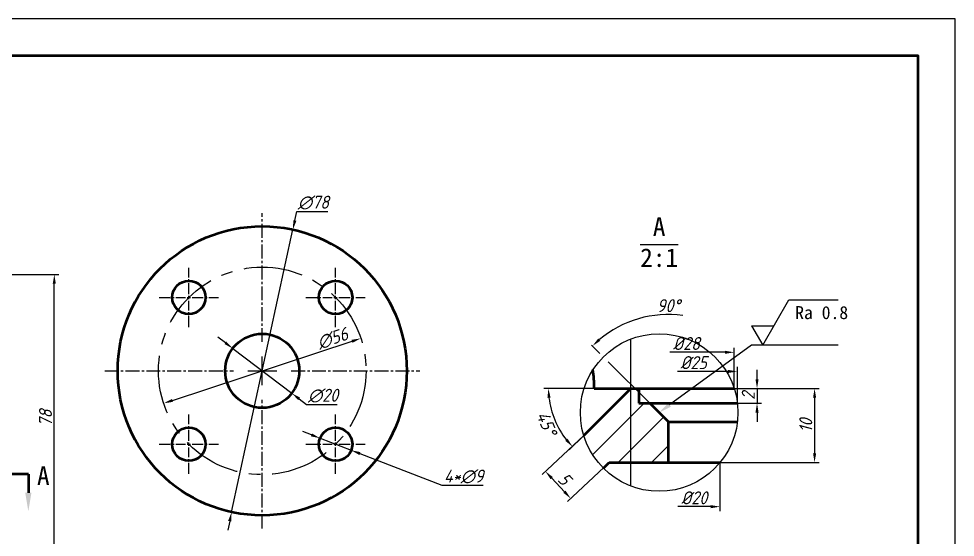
# Model space of a CAD drawing. Header units: millimetres. Extents: x 0 to 420, y 0 to 297.
# Drawn here: x 167.4 to 420, y 157.1 to 297 of the extents above; entities that cross this region are included whole.
import ezdxf

# ---------------------------------------------------------------- set-up
doc = ezdxf.new("R2010")
doc.units = ezdxf.units.MM
for name, pattern in [('AM_ISO08W050', [18, 12, -1.5, 3, -1.5]), ('Amconstr', [9999, 9999, 0]), ('CENTER', [50.8, 31.75, -6.35, 6.35, -6.35]), ('CENTER2', [1.125, 0.75, -0.125, 0.125, -0.125])]:
    doc.linetypes.add(name, pattern=pattern)
for name, color, linetype, lineweight in [('AM_10', 7, 'AM_ISO08W050', 50), ('AM_4', 3, 'Continuous', 25), ('AM_5', 3, 'Continuous', 25), ('AM_CL', 1, 'Amconstr', 25), ('粗实线', 7, 'Continuous', 50)]:
    doc.layers.add(name, color=color, linetype=linetype, lineweight=lineweight)
doc.layers.add('标注', color=3, linetype='CENTER')
doc.layers.add('点划线', color=3, linetype='CENTER')
doc.styles.add('数字', font='isocp.shx', dxfattribs={"oblique": 15})
doc.dimstyles.new('GB-test$0', dxfattribs={"dimtxt": 3.5, "dimasz": 2.5, "dimexe": 1.25, "dimexo": 0, "dimtad": 1, "dimdsep": 46, "dimtxsty": '数字', "dimcen": 2.5, "dimadec": 0, "dimazin": 0, "dimtfac": 1, "dimtmove": 0, "dimatfit": 3, "dimfxl": 1, "dimarcsym": 0})
doc.dimstyles.new('GB-test$2', dxfattribs={"dimtxt": 3.5, "dimasz": 2.5, "dimexe": 1.25, "dimexo": 0, "dimtad": 2, "dimdsep": 46, "dimtxsty": '数字', "dimcen": 2.5, "dimadec": 0, "dimazin": 0, "dimtfac": 1, "dimtmove": 0, "dimatfit": 3, "dimfxl": 1, "dimarcsym": 0})
doc.dimstyles.new('GB-test$3', dxfattribs={"dimtxt": 3.5, "dimasz": 2.5, "dimexe": 1.25, "dimexo": 0, "dimtad": 1, "dimtoh": 1, "dimdsep": 46, "dimtxsty": '数字', "dimcen": 2.5, "dimadec": 0, "dimazin": 0, "dimtfac": 1, "dimtmove": 0, "dimatfit": 0, "dimfxl": 1, "dimarcsym": 0})
doc.dimstyles.new('GB-test一半隐藏$0', dxfattribs={"dimtxt": 3.5, "dimasz": 2.5, "dimexe": 1.25, "dimexo": 0, "dimtad": 1, "dimdsep": 46, "dimtxsty": '数字', "dimcen": 2.5, "dimse1": 1, "dimsd1": 1, "dimadec": 0, "dimazin": 0, "dimtfac": 1, "dimtmove": 0, "dimatfit": 3, "dimfxl": 1, "dimarcsym": 0})
doc.dimstyles.new('GB-test一半隐藏$2', dxfattribs={"dimtxt": 3.5, "dimasz": 2.5, "dimexe": 1.25, "dimexo": 0, "dimtad": 1, "dimdsep": 46, "dimtxsty": '数字', "dimcen": 2.5, "dimse1": 1, "dimsd1": 1, "dimadec": 0, "dimazin": 0, "dimtfac": 1, "dimtmove": 0, "dimatfit": 3, "dimfxl": 1, "dimarcsym": 0})

# ---------------------------------------------------------------- blocks, each defined once
blk = doc.blocks.new('*U24')
at = {"layer": '点划线', "color": 0, "linetype": 'CENTER2', "ltscale": 4, "transparency": 16777216}
for p, q in [((0, 0.9), (0, 8)), ((-8, 0), (-0.9, 0)), ((0.9, 0), (8, 0)), ((0, -8), (0, -0.9))]:
    blk.add_line(p, q, dxfattribs=at)
at = {"layer": '点划线', "color": 0, "linetype": 'Continuous', "ltscale": 4, "transparency": 16777216}
for p, q in [((-0.45, 0), (0.45, 0)), ((0, -0.45), (0, 0.45))]:
    blk.add_line(p, q, dxfattribs=at)
blk = doc.blocks.new('*U25')
at = {"layer": '点划线', "color": 0, "linetype": 'CENTER2', "ltscale": 4, "transparency": 16777216}
for p, q in [((0, 0.9), (0, 8)), ((-8, 0), (-0.9, 0)), ((0.9, 0), (8, 0)), ((0, -8), (0, -0.9))]:
    blk.add_line(p, q, dxfattribs=at)
at = {"layer": '点划线', "color": 0, "linetype": 'Continuous', "ltscale": 4, "transparency": 16777216}
for p, q in [((-0.45, 0), (0.45, 0)), ((0, -0.45), (0, 0.45))]:
    blk.add_line(p, q, dxfattribs=at)
blk = doc.blocks.new('*U26')
at = {"layer": '点划线', "color": 0, "linetype": 'CENTER2', "ltscale": 4, "transparency": 16777216}
for p, q in [((0, 0.9), (0, 8)), ((-8, 0), (-0.9, 0)), ((0.9, 0), (8, 0)), ((0, -8), (0, -0.9))]:
    blk.add_line(p, q, dxfattribs=at)
at = {"layer": '点划线', "color": 0, "linetype": 'Continuous', "ltscale": 4, "transparency": 16777216}
for p, q in [((-0.45, 0), (0.45, 0)), ((0, -0.45), (0, 0.45))]:
    blk.add_line(p, q, dxfattribs=at)
blk = doc.blocks.new('*U27')
at = {"layer": '点划线', "color": 0, "linetype": 'CENTER2', "ltscale": 4, "transparency": 16777216}
for p, q in [((0, 0.9), (0, 8)), ((-8, 0), (-0.9, 0)), ((0.9, 0), (8, 0)), ((0, -8), (0, -0.9))]:
    blk.add_line(p, q, dxfattribs=at)
at = {"layer": '点划线', "color": 0, "linetype": 'Continuous', "ltscale": 4, "transparency": 16777216}
for p, q in [((-0.45, 0), (0.45, 0)), ((0, -0.45), (0, 0.45))]:
    blk.add_line(p, q, dxfattribs=at)
blk = doc.blocks.new('*U28')
at = {"layer": '点划线', "color": 0, "linetype": 'CENTER2', "ltscale": 5, "transparency": 16777216}
for p, q in [((0, 7.8), (0, 42.5)), ((-42.5, 0), (-7.8, 0)), ((7.8, 0), (42.5, 0)), ((0, -42.5), (0, -7.8))]:
    blk.add_line(p, q, dxfattribs=at)
at = {"layer": '点划线', "color": 0, "linetype": 'Continuous', "ltscale": 5, "transparency": 16777216}
for p, q in [((0, -3.9), (0, 3.9)), ((-3.9, 0), (3.9, 0))]:
    blk.add_line(p, q, dxfattribs=at)
blk = doc.blocks.new('*D34')
at = {"layer": 'AM_5', "color": 0, "lineweight": -2, "transparency": 16777216}
for p, q in [((134.5, 228), (178.2, 228)), ((176.95, 153), (176.95, 225.5)), ((154, 150.5), (178.2, 150.5))]:
    blk.add_line(p, q, dxfattribs=at)
at = {"layer": 'AM_5', "color": 0, "transparency": 16777216}
for points in [[(176.53, 225.5), (177.37, 225.5), (176.95, 228)], [(176.53, 153), (177.37, 153), (176.95, 150.5)]]:
    blk.add_solid(points, dxfattribs=at)
at = {"layer": 'Defpoints', "color": 0, "transparency": 16777216}
for p in [(134.5, 228), (176.95, 228), (154, 150.5)]:
    blk.add_point(p, dxfattribs=at)
at = {"layer": 'AM_5', "color": 0, "transparency": 16777216, "insert": (174.58, 189.25), "char_height": 3.5, "attachment_point": 5, "rotation": 90, "style": '数字'}
blk.add_mtext('78', dxfattribs=at)
blk = doc.blocks.new('*D58')
at = {"layer": 'AM_5', "color": 0, "lineweight": -2, "transparency": 16777216}
for p, q in [((360.35, 197.25), (360.35, 208.25)), ((357.85, 207), (343.01, 207))]:
    blk.add_line(p, q, dxfattribs=at)
at = {"layer": 'AM_5', "color": 0, "transparency": 16777216}
blk.add_solid([(357.85, 207.42), (357.85, 206.59), (360.35, 207)], dxfattribs=at)
at = {"layer": 'Defpoints', "color": 0, "transparency": 16777216}
for p in [(360.35, 207), (334.62, 197.25), (360.35, 197.25)]:
    blk.add_point(p, dxfattribs=at)
at = {"layer": 'AM_5', "color": 0, "transparency": 16777216, "insert": (347.49, 209.38), "char_height": 3.5, "attachment_point": 5, "style": '数字'}
blk.add_mtext('%%C28', dxfattribs=at)
blk = doc.blocks.new('*D59')
at = {"layer": 'AM_5', "color": 0, "lineweight": -2, "transparency": 16777216}
for p, q in [((361.22, 193.25), (361.22, 203.09)), ((358.72, 201.84), (345.03, 201.84))]:
    blk.add_line(p, q, dxfattribs=at)
at = {"layer": 'AM_5', "color": 0, "transparency": 16777216}
blk.add_solid([(358.72, 202.26), (358.72, 201.43), (361.22, 201.84)], dxfattribs=at)
at = {"layer": 'Defpoints', "color": 0, "transparency": 16777216}
for p in [(361.22, 201.84), (337.62, 193.25), (361.22, 193.25)]:
    blk.add_point(p, dxfattribs=at)
at = {"layer": 'AM_5', "color": 0, "transparency": 16777216, "insert": (349.42, 204.22), "char_height": 3.5, "attachment_point": 5, "style": '数字'}
blk.add_mtext('%%C25', dxfattribs=at)
blk = doc.blocks.new('*D60')
at = {"layer": 'AM_5', "color": 0, "lineweight": -2, "transparency": 16777216}
for p, q in [((366.52, 199.75), (366.52, 202.25)), ((360.35, 197.25), (367.77, 197.25)), ((366.52, 197.25), (366.52, 193.25)), ((360.35, 193.25), (367.77, 193.25)), ((366.52, 190.75), (366.52, 188.25))]:
    blk.add_line(p, q, dxfattribs=at)
at = {"layer": 'AM_5', "color": 0, "transparency": 16777216}
for points in [[(366.1, 199.75), (366.94, 199.75), (366.52, 197.25)], [(366.1, 190.75), (366.94, 190.75), (366.52, 193.25)]]:
    blk.add_solid(points, dxfattribs=at)
at = {"layer": 'Defpoints', "color": 0, "transparency": 16777216}
for p in [(360.35, 197.25), (360.35, 193.25), (366.52, 193.25)]:
    blk.add_point(p, dxfattribs=at)
at = {"layer": 'AM_5', "color": 0, "transparency": 16777216, "insert": (364.15, 195.25), "char_height": 3.5, "attachment_point": 5, "rotation": 90, "style": '数字'}
blk.add_mtext('2', dxfattribs=at)
blk = doc.blocks.new('*D61')
at = {"layer": 'AM_5', "color": 0, "lineweight": -2, "transparency": 16777216}
for p, q in [((360.35, 197.25), (383.3, 197.25)), ((382.05, 194.75), (382.05, 179.75)), ((356.53, 177.25), (383.3, 177.25))]:
    blk.add_line(p, q, dxfattribs=at)
at = {"layer": 'AM_5', "color": 0, "transparency": 16777216}
for points in [[(381.63, 194.75), (382.47, 194.75), (382.05, 197.25)], [(381.63, 179.75), (382.47, 179.75), (382.05, 177.25)]]:
    blk.add_solid(points, dxfattribs=at)
at = {"layer": 'Defpoints', "color": 0, "transparency": 16777216}
for p in [(360.35, 197.25), (356.53, 177.25), (382.05, 177.25)]:
    blk.add_point(p, dxfattribs=at)
at = {"layer": 'AM_5', "color": 0, "transparency": 16777216, "insert": (379.68, 187.25), "char_height": 3.5, "attachment_point": 5, "rotation": 90, "style": '数字'}
blk.add_mtext('10', dxfattribs=at)
blk = doc.blocks.new('*S8')
at = {"layer": 'AM_5', "color": 2, "ltscale": 0.5}
for p, q in [((368.07, 208.9), (375.14, 221.15)), ((375.14, 221.15), (388.37, 221.15)), ((365.04, 214.15), (368.07, 208.9)), ((365.04, 214.15), (371.1, 214.15))]:
    blk.add_line(p, q, dxfattribs=at)
at = {"layer": 'AM_5', "ltscale": 0.5}
for p, q in [((365.04, 208.9), (342.95, 192.81)), ((388.37, 208.9), (365.04, 208.9))]:
    blk.add_line(p, q, dxfattribs=at)
at = {"layer": 'AM_5', "linetype": 'Continuous', "ltscale": 0.5}
blk.add_trace([(342.6, 193.28), (343.29, 192.34), (340.12, 190.75)], dxfattribs=at)
at = {"layer": 'AM_5', "color": 2, "ltscale": 0.5, "insert": (376.82, 215.9), "char_height": 3.5, "attachment_point": 7}
blk.add_mtext('Ra 0.8', dxfattribs=at)
blk = doc.blocks.new('*D62')
at = {"layer": 'AM_5', "color": 0, "lineweight": -2, "transparency": 16777216}
for p, q in [((322.62, 197.25), (309.01, 197.25)), ((319.78, 184.56), (315.88, 180.66))]:
    blk.add_line(p, q, dxfattribs=at)
blk.add_arc((332.47, 197.25), 22.21, 186.4513, 218.5487, dxfattribs=at)
at = {"layer": 'AM_5', "color": 0, "transparency": 16777216}
for points in [[(309.98, 194.73), (310.82, 194.78), (310.26, 197.25)], [(315.41, 183.68), (314.79, 183.13), (316.77, 181.54)]]:
    blk.add_solid(points, dxfattribs=at)
at = {"layer": 'Defpoints', "color": 0, "transparency": 16777216}
for p in [(322.62, 197.25), (332.47, 197.25), (360.35, 197.25), (311.02, 191.5), (319.78, 184.56)]:
    blk.add_point(p, dxfattribs=at)
at = {"layer": 'AM_5', "color": 0, "transparency": 16777216, "insert": (309.76, 187.84), "char_height": 3.5, "attachment_point": 5, "rotation": 292.5, "style": '数字'}
blk.add_mtext('45°', dxfattribs=at)
blk = doc.blocks.new('*D63')
at = {"layer": 'AM_5', "color": 0, "lineweight": -2, "transparency": 16777216}
for p, q in [((319.78, 184.56), (308.52, 174.03)), ((326.62, 177.25), (315.35, 166.72)), ((314.56, 169.4), (311.14, 173.05))]:
    blk.add_line(p, q, dxfattribs=at)
at = {"layer": 'AM_5', "color": 0, "transparency": 16777216}
for points in [[(311.44, 173.34), (310.83, 172.77), (309.43, 174.88)], [(314.86, 169.68), (314.25, 169.11), (316.26, 167.57)]]:
    blk.add_solid(points, dxfattribs=at)
at = {"layer": 'Defpoints', "color": 0, "transparency": 16777216}
for p in [(319.78, 184.56), (326.62, 177.25), (309.43, 174.88)]:
    blk.add_point(p, dxfattribs=at)
at = {"layer": 'AM_5', "color": 0, "transparency": 16777216, "insert": (314.58, 172.85), "char_height": 3.5, "attachment_point": 5, "rotation": 313.0733, "style": '数字'}
blk.add_mtext('5', dxfattribs=at)
blk = doc.blocks.new('*D64')
at = {"layer": 'AM_5', "color": 0, "lineweight": -2, "transparency": 16777216}
for p, q in [((241.85, 242.56), (242.38, 245)), ((242.38, 245), (250.71, 245)), ((224.79, 163.89), (241.32, 240.11)), ((224.26, 161.44), (223.73, 159))]:
    blk.add_line(p, q, dxfattribs=at)
at = {"layer": 'AM_5', "color": 0, "transparency": 16777216}
for points in [[(241.44, 242.65), (242.26, 242.47), (241.32, 240.11)], [(223.85, 161.53), (224.66, 161.35), (224.79, 163.89)]]:
    blk.add_solid(points, dxfattribs=at)
at = {"layer": 'Defpoints', "color": 0, "transparency": 16777216}
for p in [(241.32, 240.11), (224.79, 163.89)]:
    blk.add_point(p, dxfattribs=at)
at = {"layer": 'AM_5', "color": 0, "transparency": 16777216, "insert": (246.85, 247.38), "char_height": 3.5, "attachment_point": 5, "style": '数字'}
blk.add_mtext('∅78', dxfattribs=at)
blk = doc.blocks.new('*D65')
at = {"layer": 'AM_5', "color": 0, "lineweight": -2, "transparency": 16777216}
blk.add_line((208.83, 194.02), (257.27, 209.98), dxfattribs=at)
at = {"layer": 'AM_5', "color": 0, "transparency": 16777216}
for points in [[(257.14, 210.37), (257.4, 209.58), (259.65, 210.76)], [(208.7, 194.42), (208.96, 193.63), (206.46, 193.24)]]:
    blk.add_solid(points, dxfattribs=at)
at = {"layer": 'Defpoints', "color": 0, "transparency": 16777216}
for p in [(259.65, 210.76), (206.46, 193.24)]:
    blk.add_point(p, dxfattribs=at)
at = {"layer": 'AM_5', "color": 0, "transparency": 16777216, "insert": (252.02, 210.75), "char_height": 3.5, "attachment_point": 5, "rotation": 18.234, "style": '数字'}
blk.add_mtext('∅56', dxfattribs=at)
blk = doc.blocks.new('*D66')
at = {"layer": 'AM_5', "color": 0, "lineweight": -2, "transparency": 16777216}
for p, q in [((223.1, 209.56), (221.11, 211.07)), ((225.09, 208.05), (241.02, 195.95)), ((243.01, 194.44), (245, 192.93)), ((245, 192.93), (253.28, 192.93))]:
    blk.add_line(p, q, dxfattribs=at)
at = {"layer": 'AM_5', "color": 0, "transparency": 16777216}
for points in [[(223.35, 209.89), (222.85, 209.23), (225.09, 208.05)], [(243.26, 194.77), (242.76, 194.11), (241.02, 195.95)]]:
    blk.add_solid(points, dxfattribs=at)
at = {"layer": 'Defpoints', "color": 0, "transparency": 16777216}
for p in [(225.09, 208.05), (241.02, 195.95)]:
    blk.add_point(p, dxfattribs=at)
at = {"layer": 'AM_5', "color": 0, "transparency": 16777216, "insert": (249.45, 195.3), "char_height": 3.5, "attachment_point": 5, "style": '数字'}
blk.add_mtext('∅20', dxfattribs=at)
blk = doc.blocks.new('*D67')
at = {"layer": 'AM_5', "color": 0, "lineweight": -2, "transparency": 16777216}
for p, q in [((246.32, 184.72), (243.99, 185.62)), ((248.65, 183.82), (257.05, 180.58)), ((259.38, 179.68), (281.53, 171.13)), ((281.53, 171.13), (292.62, 171.13))]:
    blk.add_line(p, q, dxfattribs=at)
at = {"layer": 'AM_5', "color": 0, "transparency": 16777216}
for points in [[(246.47, 185.11), (246.17, 184.33), (248.65, 183.82)], [(259.53, 180.07), (259.23, 179.29), (257.05, 180.58)]]:
    blk.add_solid(points, dxfattribs=at)
at = {"layer": 'Defpoints', "color": 0, "transparency": 16777216}
for p in [(248.65, 183.82), (257.05, 180.58)]:
    blk.add_point(p, dxfattribs=at)
at = {"layer": 'AM_5', "color": 0, "transparency": 16777216, "insert": (287.39, 173.5), "char_height": 3.5, "attachment_point": 5, "style": '数字'}
blk.add_mtext('4*∅9', dxfattribs=at)
blk = doc.blocks.new('*D68')
at = {"layer": 'AM_5', "color": 0, "lineweight": -2, "transparency": 16777216}
for p, q in [((356.53, 177.25), (356.53, 164.11)), ((354.03, 165.36), (345.12, 165.36))]:
    blk.add_line(p, q, dxfattribs=at)
at = {"layer": 'AM_5', "color": 0, "transparency": 16777216}
blk.add_solid([(354.03, 165.78), (354.03, 164.94), (356.53, 165.36)], dxfattribs=at)
at = {"layer": 'Defpoints', "color": 0, "transparency": 16777216}
for p in [(342.62, 177.25), (356.53, 177.25), (356.53, 165.36)]:
    blk.add_point(p, dxfattribs=at)
at = {"layer": 'AM_5', "color": 0, "transparency": 16777216, "insert": (349.58, 167.74), "char_height": 3.5, "attachment_point": 5, "style": '数字'}
blk.add_mtext('%%C20', dxfattribs=at)
blk = doc.blocks.new('*D69')
at = {"layer": 'AM_5', "color": 0, "lineweight": -2, "transparency": 16777216}
blk.add_arc((342.62, 188.25), 28.96, 82.3711, 130.0526, dxfattribs=at)
at = {"layer": 'AM_5', "color": 0, "transparency": 16777216}
blk.add_solid([(324.26, 210.11), (323.7, 210.73), (322.14, 208.73)], dxfattribs=at)
at = {"layer": 'Defpoints', "color": 0, "transparency": 16777216}
for p in [(350.11, 216.22), (370.2, 215.83), (320.48, 210.39), (337.62, 193.25), (342.62, 188.25)]:
    blk.add_point(p, dxfattribs=at)
at = {"layer": 'AM_5', "color": 0, "transparency": 16777216, "insert": (342.62, 219.59), "char_height": 3.5, "attachment_point": 5, "style": '数字'}
blk.add_mtext('90°', dxfattribs=at)

msp = doc.modelspace()

# ---------------------------------------------------------------- hatches: boundary and pattern name
at = {"ltscale": 0.5}
h = msp.add_hatch(dxfattribs=at)
h.set_pattern_fill('ANSI31', color=256, scale=2)
h.set_pattern_definition([(45, (158.617, -190.75), (-4.49013, 4.49013), [])])
edge = h.paths.add_edge_path()
edge.add_line((342.617, 177.25), (342.617, 188.25))
edge.add_line((342.617, 188.25), (337.617, 193.25))
edge.add_line((337.617, 193.25), (334.617, 193.25))
edge.add_line((334.617, 193.25), (334.617, 197.25))
edge.add_line((334.617, 197.25), (332.475, 197.25))
edge.add_line((332.475, 197.25), (319.784, 184.559))
edge.add_arc((340.117, 190.75), 21.255, 196.93446, 225)
edge.add_line((325.087, 175.721), (326.617, 177.25))
edge.add_line((326.617, 177.25), (342.617, 177.25))

# ---------------------------------------------------------------- linework, layer by layer
msp.add_lwpolyline([(0, 0), (420, 0), (420, 297), (0, 297)], close=True)
at = {"layer": 'AM_10', "color": 7, "linetype": 'AM_ISO08W050', "lineweight": 50, "ltscale": 0.5}
for q in [(159.951, 174.113), (169.951, 169.113)]:
    msp.add_line((169.951, 174.113), q, dxfattribs=at)
at = {"layer": 'AM_10', "color": 7, "linetype": 'Continuous', "lineweight": 50, "ltscale": 0.5}
msp.add_trace([(169.118, 169.113), (170.784, 169.113), (169.951, 164.113)], dxfattribs=at)
at = {"layer": 'AM_4', "color": 3, "linetype": 'Continuous', "lineweight": 25, "ltscale": 0.5}
msp.add_circle((340.117, 190.75), 21.255, dxfattribs=at)
at = {"layer": 'AM_CL', "ltscale": 0.5}
msp.add_line((332.475, 170.917), (332.475, 210.583), dxfattribs=at)
at = {"layer": '标注', "ltscale": 0.5}
msp.add_line((337.617, 193.25), (320.48, 210.386), dxfattribs=at)
at = {"layer": '点划线', "ltscale": 0.5}
msp.add_circle((233.052, 202), 28, dxfattribs=at)
at = {"layer": '粗实线', "ltscale": 0.5}
for p, q in [((332.475, 197.25), (319.784, 184.559)), ((322.617, 197.25), (360.353, 197.25)), ((334.617, 197.25), (334.617, 193.25)), ((334.617, 193.25), (361.224, 193.25)), ((337.617, 193.25), (342.617, 188.25)), ((342.617, 177.25), (342.617, 188.25)), ((342.617, 188.25), (361.224, 188.25)), ((325.087, 175.721), (326.617, 177.25)), ((326.617, 177.25), (356.534, 177.25))]:
    msp.add_line(p, q, dxfattribs=at)
at = {"layer": '粗实线'}
msp.add_lwpolyline([(10, 10), (410, 10), (410, 287), (10, 287)], close=True, dxfattribs=at)
at = {"layer": '粗实线', "ltscale": 0.5}
for centre, radius in [((233.052, 202), 39), ((213.253, 221.799), 4.5), ((252.851, 221.799), 4.5), ((233.052, 202), 10), ((213.253, 182.201), 4.5), ((252.851, 182.201), 4.5)]:
    msp.add_circle(centre, radius, dxfattribs=at)
msp.add_arc((287.976, 197.25), 34.641, 0, 8.32499, dxfattribs=at)

# ---------------------------------------------------------------- block references
at = {"layer": 'AM_5', "ltscale": 0.5}
msp.add_blockref('*S8', (0, 0), dxfattribs=at)
at = {"layer": '点划线', "linetype": 'CENTER2', "ltscale": 5}
msp.add_blockref('*U28', (233.052, 202), dxfattribs=at)
at = {"layer": '点划线', "linetype": 'CENTER2', "ltscale": 4}
for name, p in [('*U24', (213.253, 221.799)), ('*U25', (252.851, 221.799)), ('*U26', (213.253, 182.201)), ('*U27', (252.851, 182.201))]:
    msp.add_blockref(name, p, dxfattribs=at)

# ---------------------------------------------------------------- texts
at = {"layer": 'AM_10', "color": 7, "lineweight": 50, "ltscale": 0.5, "insert": (173.986, 173.698), "char_height": 5, "attachment_point": 5}
msp.add_mtext('A', dxfattribs=at)
at = {"layer": 'AM_4', "color": 7, "ltscale": 0.5, "insert": (340.117, 236.671), "char_height": 5, "attachment_point": 5}
msp.add_mtext('A\\P\\O2:1', dxfattribs=at)

# ---------------------------------------------------------------- dimensions: what is measured, and where the dimension line sits
at = {"layer": 'AM_5'}
dim = msp.add_diameter_dim_2p(p1=(224.786, 163.886), p2=(241.318, 240.114), dimstyle='GB-test$3', override={"dimpost": ''}, dxfattribs=at)
dim.commit()
dim.dimension.update_dxf_attribs({"geometry": '*D64', "text_midpoint": (246.855, 245), "dimtype": 163})
dim = msp.add_linear_dim(base=(176.951, 228), p1=(154, 150.5), p2=(134.5, 228), angle=90, text='78', dimstyle='GB-test$0', override={"dimpost": ''}, dxfattribs=at)
dim.commit()
dim.dimension.update_dxf_attribs({"geometry": '*D34', "text_midpoint": (174.576, 189.25)})
for base, line1, line2, dimstyle, override, picture, middle in [((350.113, 216.225), ((337.617, 193.25), (320.48, 210.386)), ((342.617, 188.25), (370.195, 215.828)), 'GB-test一半隐藏$2', {"dimpost": ''}, '*D69', (342.617, 219.586)), ((311.017, 191.5), ((322.617, 197.25), (360.353, 197.25)), ((332.475, 197.25), (319.784, 184.559)), 'GB-test$2', {"dimlfac": 0.5, "dimpost": ''}, '*D62', (309.757, 187.84))]:
    dim = msp.add_angular_dim_2l(base=base, line1=line1, line2=line2, dimstyle=dimstyle, override=override, dxfattribs=at)
    dim.commit()
    dim.dimension.update_dxf_attribs({"geometry": picture, "text_midpoint": middle})
for p1, p2, picture, middle in [((206.458, 193.239), (259.646, 210.761), '*D65', (252.767, 208.495)), ((225.088, 208.048), (241.016, 195.952), '*D66', (249.453, 192.928))]:
    dim = msp.add_diameter_dim_2p(p1=p1, p2=p2, dimstyle='GB-test$3', dxfattribs=at)
    dim.commit()
    dim.dimension.update_dxf_attribs({"geometry": picture, "text_midpoint": middle, "dimtype": 163})
for base, p1, p2, text, picture, middle in [((360.353, 207.003), (334.617, 197.25), (360.353, 197.25), '%%C28', '*D58', (347.485, 207.003)), ((361.224, 201.845), (337.617, 193.25), (361.224, 193.25), '%%C25', '*D59', (349.421, 201.845)), ((356.534, 165.361), (342.617, 177.25), (356.534, 177.25), '%%C20', '*D68', (349.575, 165.361))]:
    dim = msp.add_linear_dim(base=base, p1=p1, p2=p2, angle=0, text=text, dimstyle='GB-test一半隐藏$0', override={"dimlfac": 0.5}, dxfattribs=at)
    dim.commit()
    dim.dimension.update_dxf_attribs({"geometry": picture, "text_midpoint": middle, "dimtype": 161})
for base, p2, picture, middle in [((366.52, 193.25), (360.353, 193.25), '*D60', (364.145, 195.25)), ((382.051, 177.25), (356.534, 177.25), '*D61', (379.676, 187.25))]:
    dim = msp.add_linear_dim(base=base, p1=(360.353, 197.25), p2=p2, angle=90, dimstyle='GB-test$0', override={"dimlfac": 0.5, "dimpost": ''}, dxfattribs=at)
    dim.commit()
    dim.dimension.update_dxf_attribs({"geometry": picture, "text_midpoint": middle})
dim = msp.add_diameter_dim_2p(p1=(248.653, 183.822), p2=(257.049, 180.58), text='4*<>', dimstyle='GB-test$3', override={"dimpost": ''}, dxfattribs=at)
dim.commit()
dim.dimension.update_dxf_attribs({"geometry": '*D67', "text_midpoint": (287.387, 171.126), "dimtype": 163})
dim = msp.add_aligned_dim(p1=(326.617, 177.25), p2=(319.784, 184.559), distance=14.174, dimstyle='GB-test$0', override={"dimlfac": 0.5, "dimpost": ''}, dxfattribs=at)
dim.commit()
dim.dimension.update_dxf_attribs({"geometry": '*D63', "text_midpoint": (314.582, 172.847)})

doc.saveas('drawing.dxf')
